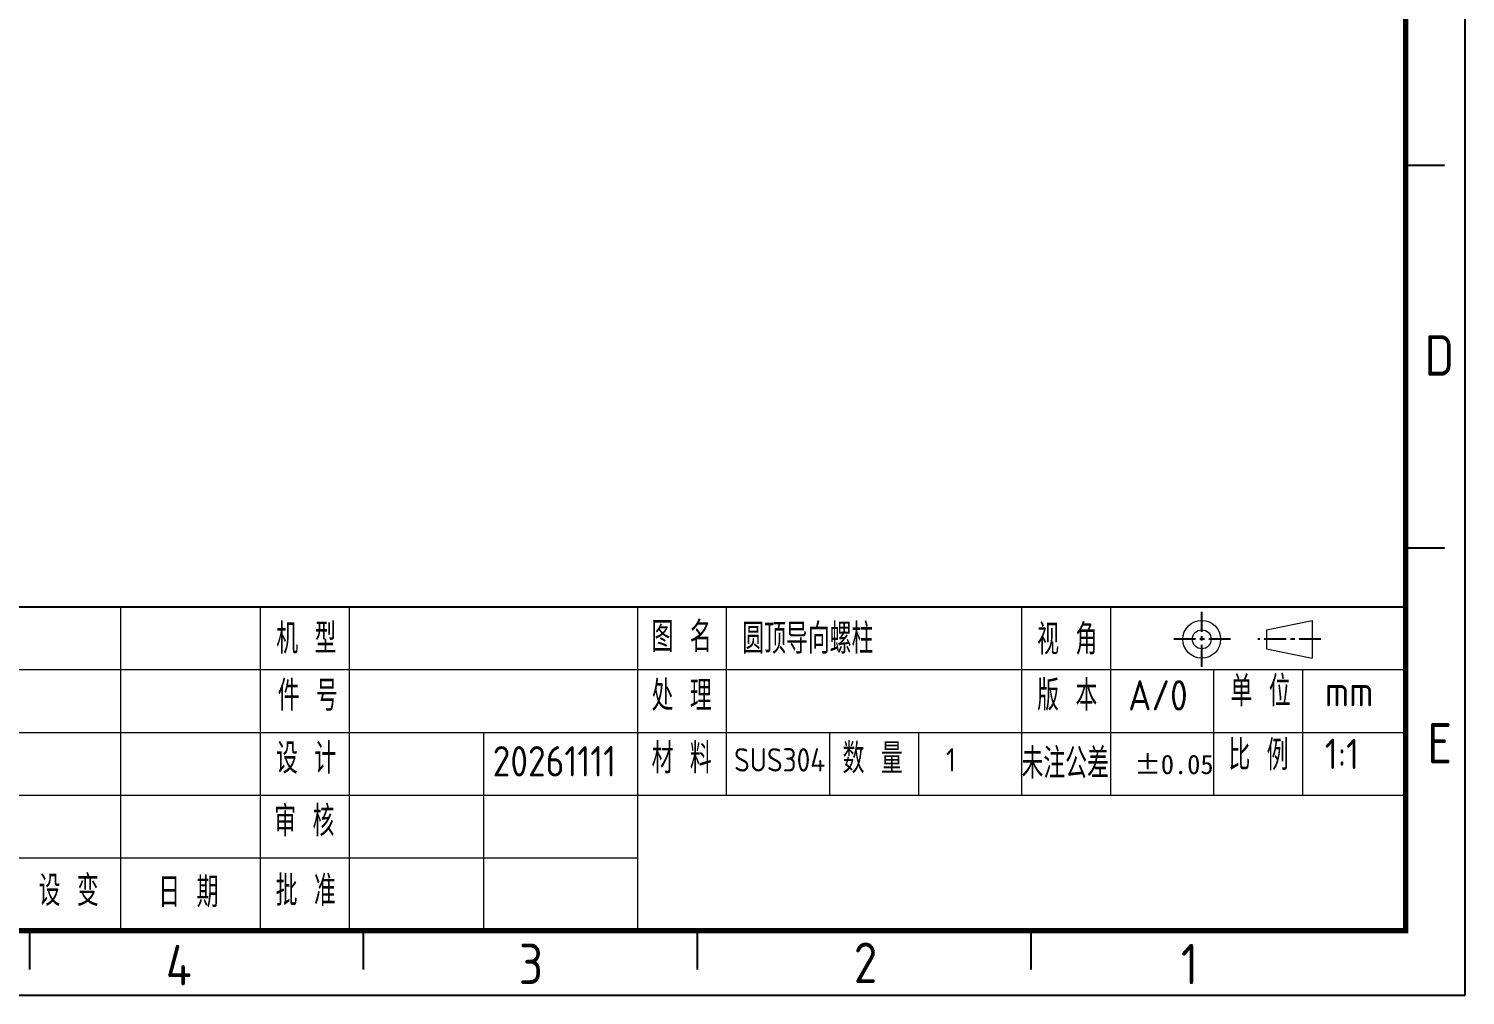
# Model space of a CAD drawing. Header units: millimetres. Extents: x 1580 to 3807, y -141 to 840.
# Drawn here: x 1873 to 2166.8, y -141.1 to 56.5 of the extents above; entities that cross this region are included whole.
import ezdxf

# ---------------------------------------------------------------- set-up
doc = ezdxf.new("R2010")
doc.units = ezdxf.units.MM
doc.linetypes.add('CENTER', pattern=[10.16, 6.35, -1.27, 1.27, -1.27])
doc.linetypes.add('CENTERX2', pattern=[20.32, 12.7, -2.54, 2.54, -2.54])
doc.layers.add('center', color=1, linetype='CENTERX2')
doc.layers.add('others', color=7, linetype='Continuous')
doc.layers.add('Text', color=3, linetype='Continuous', lineweight=20)
doc.styles.add('slb', font='gbenor.shx', dxfattribs={"bigfont": 'gbcbig.shx'})

msp = doc.modelspace()

# ---------------------------------------------------------------- linework, layer by layer
at = {"color": 0}
for points in [[(2154.584, 28.636), (2162.512, 28.636)], [(2154.584, -49.607), (2162.512, -49.607)], [(1873.194, -135.778), (1873.194, -127.85)], [(1941.474, -135.778), (1941.474, -127.85)], [(2009.754, -135.778), (2009.754, -127.85)], [(2078.034, -135.778), (2078.034, -127.85)]]:
    msp.add_lwpolyline(points, dxfattribs=at)
at = {"layer": 'center', "color": 0, "linetype": 'CENTER', "ltscale": 0.7}
for p, q in [((2112.885, -73.905), (2112.885, -62.685)), ((2118.753, -68.295), (2107.017, -68.295)), ((2137.239, -68.295), (2124.39, -68.295))]:
    msp.add_line(p, q, dxfattribs=at)
at = {"layer": 'Defpoints', "color": 0}
for p, q in [((2166.782, -141.063), (2166.784, 266.241)), ((1579.605, -141.063), (2166.782, -141.063))]:
    msp.add_line(p, q, dxfattribs=at)
at = {"layer": 'others', "color": 0}
msp.add_line((1766.88, -61.689), (2154.584, -61.689), dxfattribs=at)
at = {"layer": 'others', "color": 0, "const_width": 1.057}
msp.add_lwpolyline([(2154.584, -127.85), (1591.805, -127.85), (1591.805, 253.028), (2154.584, 253.028)], close=True, dxfattribs=at)
at = {"layer": 'Text', "color": 0}
for p, q in [((1891.749, -61.689), (1891.749, -127.85)), ((1920.33, -61.689), (1920.33, -127.85)), ((1938.5, -61.689), (1938.5, -127.85)), ((1997.486, -61.689), (1997.486, -127.85)), ((2015.656, -61.689), (2015.656, -100.145)), ((2076.035, -61.689), (2076.035, -100.145)), ((2094.205, -61.689), (2094.205, -100.145)), ((2126.156, -66.361), (2135.441, -64.426)), ((2135.441, -64.426), (2135.441, -72.164)), ((2126.156, -66.361), (2126.156, -70.229)), ((2126.156, -70.229), (2135.441, -72.164)), ((2154.584, -74.508), (1766.88, -74.508)), ((2115.31, -74.508), (2115.31, -100.145)), ((2133.48, -74.508), (2133.48, -100.145)), ((1766.88, -87.326), (2154.584, -87.326)), ((1965.976, -87.326), (1965.976, -127.85)), ((2036.761, -87.326), (2036.761, -100.145)), ((2054.931, -87.326), (2054.931, -100.145)), ((1766.88, -100.145), (2154.584, -100.145)), ((1591.805, -112.964), (1997.486, -112.964))]:
    msp.add_line(p, q, dxfattribs=at)
for radius in [3.869, 1.934]:
    msp.add_circle((2112.885, -68.295), radius, dxfattribs=at)

# ---------------------------------------------------------------- texts
at = {"color": 0, "style": 'slb'}
for s, p in [('D', (2158.451, -14.405)), ('E', (2159.024, -93.713)), ('4', (1901.025, -139.039)), ('3', (1973.237, -138.782)), ('2', (2041.724, -138.557)), ('1', (2108.616, -138.818))]:
    msp.add_text(s, height=8.27, dxfattribs=at).set_placement(p)
at = {"ltscale": 5, "insert": (2099.125, -91.895), "char_height": 3.964, "width": 24.57813, "attachment_point": 1}
msp.add_mtext('%%p0.05', dxfattribs=at)
at = {"layer": 'Text', "color": 0, "style": 'slb'}
for s, height, p in [('机 型', 6.2026, (1923.604, -71.249)), ('图 名', 6.2026, (2000.371, -70.901)), ('圆顶导向螺柱', 6.2026, (2018.93, -71.249)), ('视 角', 6.2026, (2079.235, -71.415)), ('件 号', 6.2026, (1923.917, -82.92)), ('处 理', 6.2026, (2000.371, -82.92)), ('版 本', 6.2026, (2079.235, -82.857)), ('单 位', 6.2026, (2118.783, -82.015)), ('A/0', 6.2026, (2097.849, -82.857)), ('mm', 6.2026, (2138.059, -82.015)), ('设 计', 6.2026, (1923.556, -95.739)), ('20261111', 6.2026, (1967.872, -96.335)), ('材 料', 6.2026, (2000.371, -95.739)), ('SUS304', 4.776, (2017.239, -95.332)), ('数 量', 6.2026, (2039.434, -95.739)), ('1', 4.776, (2060.585, -95.332)), ('未注公差', 6.2026, (2076.035, -96.759)), ('比 例', 6.2026, (2118.353, -95.069)), ('1:1', 6.2026, (2138.059, -94.834)), ('审 核', 6.2026, (1923.214, -108.557)), ('设 变', 6.2026, (1875.006, -122.789)), ('日 期', 6.2026, (1899.491, -123.076)), ('批 准', 6.2026, (1923.488, -122.789))]:
    msp.add_text(s, height=height, dxfattribs=at).set_placement(p)

doc.saveas('drawing.dxf')
